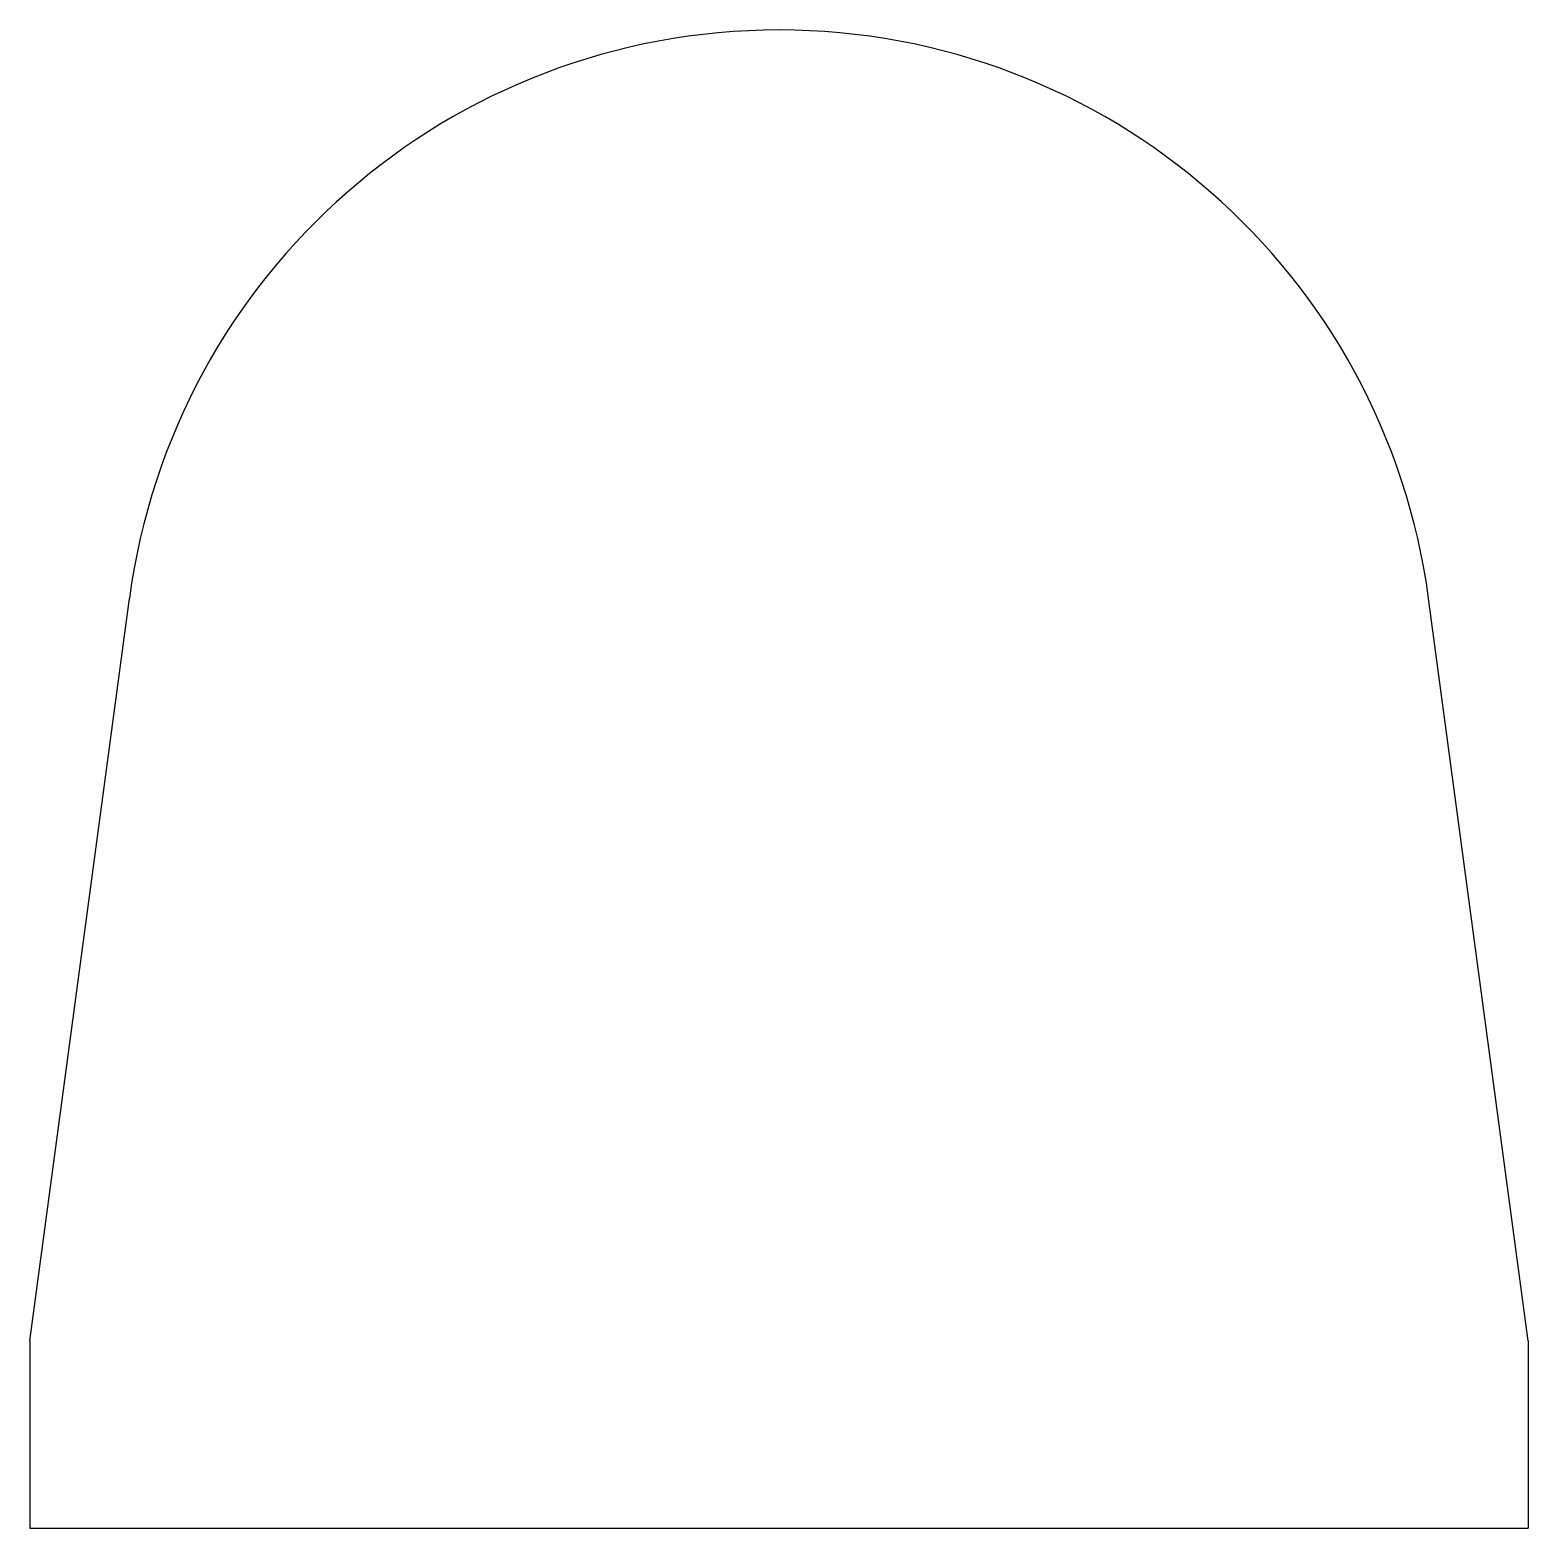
# Model space of a CAD drawing. Header units: millimetres. Extents: x -8 to 8, y -2 to 14.
import ezdxf

# ---------------------------------------------------------------- set-up
doc = ezdxf.new("R2010")
doc.units = ezdxf.units.MM
doc.layers.get('0').update_dxf_attribs({"linetype": 'CONTINUOUS', "lineweight": 25, "true_color": 0xffffff})

msp = doc.modelspace()

# ---------------------------------------------------------------- linework, layer by layer
for p, q in [((-8, 0), (-6.938, 7.929)), ((8, 0), (6.938, 7.929)), ((-8, 0), (-8, -2)), ((8, 0), (8, -2)), ((-8, -2), (8, -2))]:
    msp.add_line(p, q)
for radius, start, end in [(7, 90, 172.3719), (7, 7.6281, 90), (4, 90, 90)]:
    msp.add_arc((0, 7), radius, start, end)

doc.saveas('drawing.dxf')
